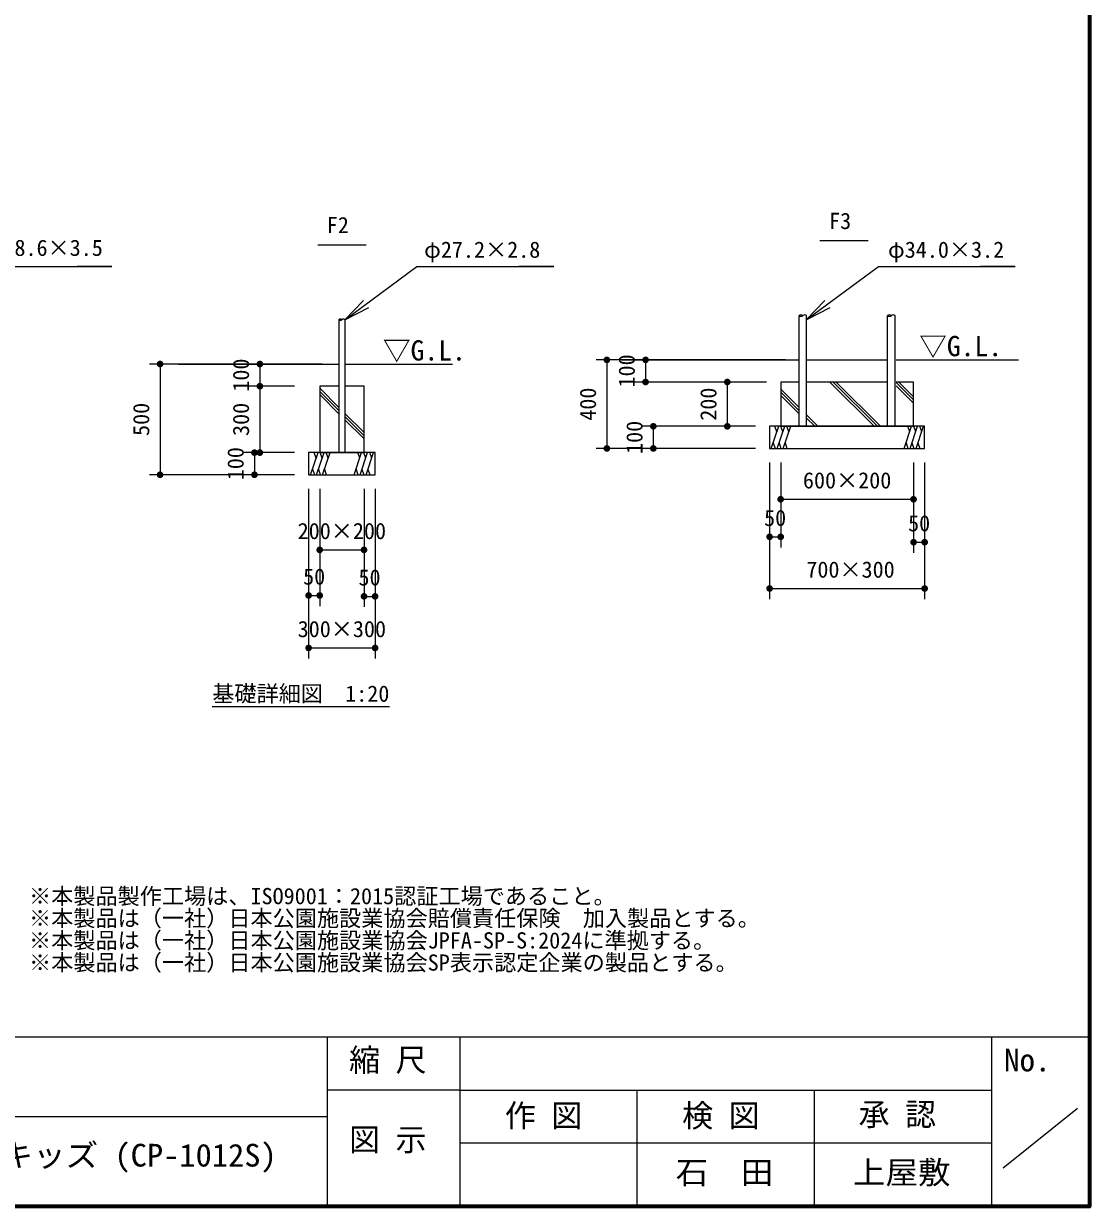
# Model space of a CAD drawing. Units: millimetres at full size, sheet at 1:40, with parts at other scales. Extents: x 600 to 16200, y 600 to 11280.
# Drawn here: x 11389 to 16200, y 600 to 5940 of the extents above; entities that cross this region are included whole.
import ezdxf
from ezdxf.enums import TextEntityAlignment as Align

# ---------------------------------------------------------------- set-up
doc = ezdxf.new("R2010")
doc.units = ezdxf.units.MM
doc.header["$LTSCALE"] = 40
doc.layers.add('D-BGD-TXT', color=7, linetype='Continuous')
doc.layers.add('D-DOC\u3000文章(説明、指示、参照事項等)', color=7, linetype='Continuous')
for name, color, linetype, lineweight in [('D-STR', 1, 'Continuous', 25), ('D-STR-DIM\u3000寸法線、寸法値', 7, 'Continuous', 13), ('D-STR-HTXT\u3000旗上げ', 7, 'Continuous', 13), ('D-STR-TXT\u3000文字列', 7, 'Continuous', 13), ('D-STR\u3000構造物外形線', 1, 'Continuous', 25), ('D-TTL', 7, 'Continuous', 70), ('D-TTL-FRAM', 7, 'Continuous', 13), ('D-TTL-TXT', 7, 'Continuous', 13)]:
    doc.layers.add(name, color=color, linetype=linetype, lineweight=lineweight)
doc.styles.add('ＭＳ ゴシック', font='')
doc.styles.get('ＭＳ ゴシック').set_extended_font_data('MS Gothic')

# ---------------------------------------------------------------- blocks, each defined once
blk = doc.blocks.new('filled_dot')
at = {"color": 0, "linetype": 'Continuous', "lineweight": -2, "const_width": 1.25}
blk.add_lwpolyline([(-0.625, 0, 1), (0.625, 0, 1)], format="xyb", close=True, dxfattribs=at)
blk = doc.blocks.new('open_arrow')
at = {"color": 0, "linetype": 'Continuous', "lineweight": -2}
blk.add_lwpolyline([(7.5, 1.25), (0, 0), (7.5, -1.25)], dxfattribs=at)

msp = doc.modelspace()

# ---------------------------------------------------------------- linework, layer by layer
at = {"layer": 'D-STR'}
for centre, major_axis, start_param, end_param in [((14898.01, 4629.09), (12.31, 0), 3.9505241, 5.4748397), ((14898.02, 4615.97), (11.34, 0), 0.7234113, 2.4187671), ((14915.01, 4614.56), (12.57, 0), 0.8277335, 2.3132734), ((15298.01, 4629.09), (12.31, 0), 3.9505241, 5.4748397), ((15298.02, 4615.97), (11.34, 0), 0.7234113, 2.4187671), ((15315.01, 4614.56), (12.57, 0), 0.8277335, 2.3132734)]:
    msp.add_ellipse(centre, major_axis=major_axis, ratio=0.8, start_param=start_param, end_param=end_param, dxfattribs=at)
at = {"layer": 'D-STR-DIM\u3000寸法線、寸法値'}
for p, q in [((12737.18, 4403.18), (11956.86, 4403.18)), ((12004.86, 4403.18), (12004.86, 3903.18)), ((12737.18, 4403.18), (12407.35, 4403.18)), ((12455.35, 4403.18), (12455.35, 4303.18)), ((14828.92, 4421.97), (13973.82, 4421.97)), ((14021.82, 4421.97), (14021.82, 4021.97)), ((14828.92, 4421.97), (14148.67, 4421.97)), ((14196.67, 4421.97), (14196.67, 4321.97)), ((12611.48, 4303.18), (12407.35, 4303.18)), ((12611.48, 4303.18), (12407.35, 4303.18)), ((12455.35, 4303.18), (12455.35, 4003.18)), ((14742.52, 4321.97), (14148.67, 4321.97)), ((14742.52, 4321.97), (14517.58, 4321.97)), ((14565.58, 4321.97), (14565.58, 4121.97)), ((14692.52, 4121.97), (14183.64, 4121.97)), ((14231.64, 4121.97), (14231.64, 4021.97)), ((14692.52, 4121.97), (14517.58, 4121.97)), ((14692.52, 4021.97), (13973.82, 4021.97)), ((14692.52, 4021.97), (14183.64, 4021.97)), ((12611.48, 4003.18), (12382.86, 4003.18)), ((12611.48, 4003.18), (12407.35, 4003.18)), ((12430.86, 4003.18), (12430.86, 3903.18)), ((14756.52, 3957.97), (14756.52, 3574.99)), ((14756.52, 3957.97), (14756.52, 3341.68)), ((14806.52, 3957.97), (14806.52, 3744.53)), ((14806.52, 3957.97), (14806.52, 3574.99)), ((15406.52, 3957.97), (15406.52, 3744.53)), ((15406.52, 3957.97), (15406.52, 3550.67)), ((15456.52, 3957.97), (15456.52, 3550.67)), ((15456.52, 3957.97), (15456.52, 3341.68)), ((12611.48, 3903.18), (11956.86, 3903.18)), ((12611.48, 3903.18), (12382.86, 3903.18)), ((12675.48, 3839.18), (12675.48, 3310.2)), ((12675.48, 3809.18), (12675.48, 3073.2)), ((12725.48, 3839.18), (12725.48, 3515.84)), ((12725.48, 3839.18), (12725.48, 3310.2)), ((12925.48, 3839.18), (12925.48, 3515.84)), ((12925.48, 3839.18), (12925.48, 3306.19)), ((12975.48, 3839.18), (12975.48, 3306.19)), ((12975.48, 3809.18), (12975.48, 3073.2)), ((14806.52, 3792.53), (15406.52, 3792.53)), ((14756.52, 3622.99), (14806.52, 3622.99)), ((15406.52, 3598.67), (15456.52, 3598.67)), ((12725.48, 3563.84), (12925.48, 3563.84)), ((14756.52, 3389.68), (15456.52, 3389.68)), ((12675.48, 3358.2), (12725.48, 3358.2)), ((12925.48, 3354.19), (12975.48, 3354.19)), ((12675.48, 3121.2), (12975.48, 3121.2))]:
    msp.add_line(p, q, dxfattribs=at)
at = {"layer": 'D-STR-HTXT\u3000旗上げ'}
for points in [[(10844.54, 4603.18), (11169.95, 4843.95), (11185.95, 4843.95), (11787.23, 4843.95), (11630.11, 4843.95)], [(12839.08, 4603.18), (13164.49, 4843.95), (13180.49, 4843.95), (13781.78, 4843.95), (13624.65, 4843.95)], [(14922.06, 4603.18), (15247.48, 4843.95), (15263.48, 4843.95), (15864.76, 4843.95), (15707.64, 4843.95)]]:
    msp.add_lwpolyline(points, dxfattribs=at)
at = {"layer": 'D-STR-TXT\u3000文字列'}
for p, q in [((12716.41, 4941.65), (12934.54, 4941.65)), ((14983.81, 4960.23), (15201.93, 4960.23)), ((12240.5, 2856.26), (13040.5, 2856.26))]:
    msp.add_line(p, q, dxfattribs=at)
at = {"layer": 'D-STR\u3000構造物外形線'}
for p, q in [((12811.88, 4603.18), (12811.88, 4003.18)), ((12839.08, 4603.18), (12839.08, 4003.18)), ((14889.52, 4121.97), (14889.52, 4621.97)), ((14923.52, 4121.97), (14923.52, 4621.97)), ((15289.52, 4121.97), (15289.52, 4621.97)), ((15323.52, 4121.97), (15323.52, 4621.97)), ((12088.37, 4403.18), (12811.88, 4403.18)), ((12839.08, 4403.18), (13325.48, 4403.18)), ((14088.62, 4421.97), (14889.52, 4421.97)), ((14923.52, 4421.97), (15285.17, 4421.97)), ((15327.87, 4421.97), (15880.05, 4421.97)), ((12811.88, 4207.61), (12725.48, 4294.01)), ((12811.88, 4193.11), (12725.48, 4279.51)), ((14889.52, 4207.06), (14806.52, 4290.06)), ((14889.52, 4192.56), (14806.52, 4275.56)), ((15285.17, 4321.97), (14923.52, 4321.97)), ((15228.45, 4121.97), (15028.45, 4321.97)), ((15242.95, 4121.97), (15042.95, 4321.97)), ((15257.45, 4121.97), (15057.45, 4321.97)), ((15406.52, 4241.24), (15327.87, 4319.89)), ((15406.52, 4226.74), (15327.87, 4305.39)), ((15406.52, 4255.74), (15340.29, 4321.97)), ((12811.88, 4178.61), (12725.48, 4265.01)), ((14889.52, 4178.06), (14806.52, 4261.06)), ((12925.48, 4094.01), (12839.08, 4180.41)), ((12925.48, 4079.51), (12839.08, 4165.91)), ((14974.61, 4121.97), (14923.52, 4173.06)), ((12925.48, 4065.01), (12839.08, 4151.41)), ((14764.07, 4021.97), (14797.78, 4121.97)), ((14789.32, 4096.86), (14780.86, 4121.97)), ((14791.05, 4021.97), (14824.76, 4121.97)), ((14816.29, 4096.86), (14807.83, 4121.97)), ((14818.02, 4021.97), (14851.73, 4121.97)), ((14843.27, 4096.86), (14834.81, 4121.97)), ((14960.11, 4121.97), (14923.52, 4158.56)), ((15363.85, 4021.97), (15397.56, 4121.97)), ((15389.09, 4096.86), (15380.63, 4121.97)), ((15390.82, 4021.97), (15424.53, 4121.97)), ((15416.07, 4096.86), (15407.6, 4121.97)), ((15417.79, 4021.97), (15451.5, 4121.97)), ((15443.04, 4096.86), (15434.58, 4121.97)), ((14772.54, 4047.07), (14781, 4021.97)), ((14799.51, 4047.07), (14807.97, 4021.97)), ((14826.48, 4047.07), (14834.95, 4021.97)), ((15372.31, 4047.07), (15380.77, 4021.97)), ((15399.28, 4047.07), (15407.75, 4021.97)), ((15426.26, 4047.07), (15434.72, 4021.97)), ((12684.42, 3903.18), (12718.13, 4003.18)), ((12709.67, 3978.08), (12701.21, 4003.18)), ((12711.4, 3903.18), (12745.11, 4003.18)), ((12736.64, 3978.08), (12728.18, 4003.18)), ((12738.37, 3903.18), (12772.08, 4003.18)), ((12763.62, 3978.08), (12755.16, 4003.18)), ((12880.92, 3903.18), (12914.63, 4003.18)), ((12906.17, 3978.08), (12897.71, 4003.18)), ((12907.9, 3903.18), (12941.61, 4003.18)), ((12933.14, 3978.08), (12924.68, 4003.18)), ((12934.87, 3903.18), (12968.58, 4003.18)), ((12960.12, 3978.08), (12951.65, 4003.18)), ((12692.89, 3928.29), (12701.35, 3903.18)), ((12719.86, 3928.29), (12728.32, 3903.18)), ((12746.83, 3928.29), (12755.3, 3903.18)), ((12889.38, 3928.29), (12897.85, 3903.18)), ((12916.36, 3928.29), (12924.82, 3903.18)), ((12943.33, 3928.29), (12951.8, 3903.18))]:
    msp.add_line(p, q, dxfattribs=at)
for points in [[(12811.88, 4303.18), (12725.48, 4303.18), (12725.48, 4003.18), (12925.48, 4003.18), (12925.48, 4303.18), (12839.08, 4303.18)], [(14889.52, 4321.97), (14806.52, 4321.97), (14806.52, 4121.97), (15406.52, 4121.97), (15406.52, 4321.97), (15327.87, 4321.97)]]:
    msp.add_lwpolyline(points, dxfattribs=at)
for points in [[(14756.52, 4021.97), (15456.52, 4021.97), (15456.52, 4121.97), (14756.52, 4121.97)], [(12675.48, 3903.18), (12975.48, 3903.18), (12975.48, 4003.18), (12675.48, 4003.18)]]:
    msp.add_lwpolyline(points, close=True, dxfattribs=at)
for centre, radius, start, end in [((12818.67, 4610.31), 9.85, 226.34836, 313.68521), ((12818.68, 4597.18), 9.07, 41.44842, 138.58515), ((12832.27, 4595.78), 10.05, 47.42563, 132.5408)]:
    msp.add_arc(centre, radius, start, end, dxfattribs=at)
at = {"layer": 'D-TTL'}
msp.add_lwpolyline([(600, 600), (600, 11280), (16200, 11280), (16200, 600)], close=True, dxfattribs=at)
at = {"layer": 'D-TTL-FRAM'}
for p, q in [((600, 1364.88), (16200, 1364.88)), ((12758.45, 1364.88), (12758.45, 600)), ((13358.45, 1364.88), (13358.45, 600)), ((15758.45, 1364.88), (15758.45, 600)), ((13358.45, 1124.88), (12758.45, 1124.88)), ((13358.45, 1124.88), (15758.45, 1124.88)), ((14158.45, 600), (14158.45, 1124.88)), ((14958.45, 1124.88), (14958.45, 600)), ((15810.65, 773.88), (16146.65, 1042.68)), ((12758.45, 1004.88), (9358.45, 1004.88)), ((15758.45, 884.88), (13358.45, 884.88))]:
    msp.add_line(p, q, dxfattribs=at)

# ---------------------------------------------------------------- block references
at = {"layer": 'D-STR-DIM\u3000寸法線、寸法値', "xscale": 12, "yscale": 12}
for p, rotation in [((14021.82, 4421.97), 270), ((14196.67, 4421.97), 270), ((12004.86, 4403.18), 270), ((12455.35, 4403.18), 270), ((14196.67, 4321.97), 90), ((14565.58, 4321.97), 270), ((12455.35, 4303.18), 90), ((12455.35, 4303.18), 270), ((14231.64, 4121.97), 270), ((14565.58, 4121.97), 90), ((12430.86, 4003.18), 270), ((12455.35, 4003.18), 90), ((14021.82, 4021.97), 90), ((14231.64, 4021.97), 90), ((12004.86, 3903.18), 90), ((12430.86, 3903.18), 90), ((15406.52, 3792.53), 180), ((14806.52, 3622.99), 180), ((12925.48, 3563.84), 180), ((15456.52, 3598.67), 180), ((12725.48, 3358.2), 180), ((12975.48, 3354.19), 180), ((15456.52, 3389.68), 180), ((12975.48, 3121.2), 180)]:
    msp.add_blockref('filled_dot', p, dxfattribs=dict(at, rotation=rotation))
for p in [(14806.52, 3792.53), (14756.52, 3622.99), (12725.48, 3563.84), (15406.52, 3598.67), (12675.48, 3358.2), (12925.48, 3354.19), (14756.52, 3389.68), (12675.48, 3121.2)]:
    msp.add_blockref('filled_dot', p, dxfattribs=at)
at = {"layer": 'D-STR-HTXT\u3000旗上げ', "xscale": 16, "yscale": 16, "rotation": 36.5}
for p in [(12839.08, 4603.18), (14922.06, 4603.18)]:
    msp.add_blockref('open_arrow', p, dxfattribs=at)

# ---------------------------------------------------------------- texts
at = {"layer": 'D-BGD-TXT', "style": 'ＭＳ ゴシック', "width": 1.05}
for s, p in [('チャレンジキッズ (CP-1012S)', (10549.9, 748.88)), ('石\u3000田', (14332.58, 670.91)), ('上屋敷', (15132.58, 670.91))]:
    msp.add_text(s, height=102.6, dxfattribs=at).set_placement(p, align=Align.BOTTOM_LEFT)
at = {"layer": 'D-DOC\u3000文章(説明、指示、参照事項等)', "style": 'ＭＳ ゴシック'}
for s, p in [('※本製品製作工場は、ISO9001：2015認証工場であること。', (11413.11, 1942.15)), ('※本製品は（一社）日本公園施設業協会賠償責任保険\u3000加入製品とする。\u3000', (11413.11, 1842.15)), ('※本製品は（一社）日本公園施設業協会JPFA-SP-S:2024に準拠する。', (11413.11, 1742.15)), ('※本製品は（一社）日本公園施設業協会SP表示認定企業の製品とする。', (11413.11, 1642.15))]:
    msp.add_text(s, height=73.31, dxfattribs=at).set_placement(p, align=Align.BOTTOM_LEFT)
at = {"layer": 'D-STR-DIM\u3000寸法線、寸法値', "style": 'ＭＳ ゴシック'}
for s, p in [('100', (14111.16, 4371.97)), ('100', (12369.84, 4353.18)), ('400', (13936.31, 4221.97)), ('200', (14480.07, 4221.97)), ('500', (11919.35, 4153.18)), ('300', (12369.84, 4153.18)), ('100', (14146.13, 4071.97)), ('100', (12345.35, 3953.18))]:
    msp.add_text(s, height=73.31, rotation=90, dxfattribs=at).set_placement(p, align=Align.MIDDLE_CENTER)
for s, p in [('600×200', (15106.52, 3878.04)), ('50', (14781.52, 3708.5)), ('200×200', (12825.48, 3649.35)), ('50', (15431.52, 3684.19)), ('50', (12700.48, 3443.71)), ('50', (12950.48, 3439.7)), ('700×300', (15121.86, 3475.19)), ('300×300', (12825.48, 3206.71))]:
    msp.add_text(s, height=73.31, dxfattribs=at).set_placement(p, align=Align.MIDDLE_CENTER)
at = {"layer": 'D-STR-HTXT\u3000旗上げ', "style": 'ＭＳ ゴシック'}
for s, p in [('φ48.6×3.5', (11221.79, 4869.37)), ('φ27.2×2.8', (13196.69, 4860.93)), ('φ34.0×3.2', (15290.91, 4860.93))]:
    msp.add_text(s, height=73.31, dxfattribs=at).set_placement(p, align=Align.BOTTOM_LEFT)
at = {"layer": 'D-STR-TXT\u3000文字列', "style": 'ＭＳ ゴシック'}
for s, p in [('F3', (15024.91, 4990.64)), ('F2', (12757.51, 4972.06)), ('基礎詳細図\u30001:20', (12240.5, 2856.26))]:
    msp.add_text(s, height=73.31, dxfattribs=at).set_placement(p, align=Align.BOTTOM_LEFT)
for p in [(13010.78, 4510.61), (15431.77, 4530.08)]:
    msp.add_text('▽G.L.', height=91.64, dxfattribs=at).set_placement(p, align=Align.TOP_LEFT)
at = {"layer": 'D-TTL-TXT', "style": 'ＭＳ ゴシック'}
for s, p in [('縮 尺', (12858.26, 1178.62)), ('No.', (15815.27, 1178.62)), ('作 図', (13561.23, 927.56)), ('検 図', (14361.81, 927.56)), ('承 認', (15158.27, 933.56)), ('図 示', (12858.26, 819.49))]:
    msp.add_text(s, height=102.6, dxfattribs=at).set_placement(p, align=Align.BOTTOM_LEFT)

doc.saveas('drawing.dxf')
